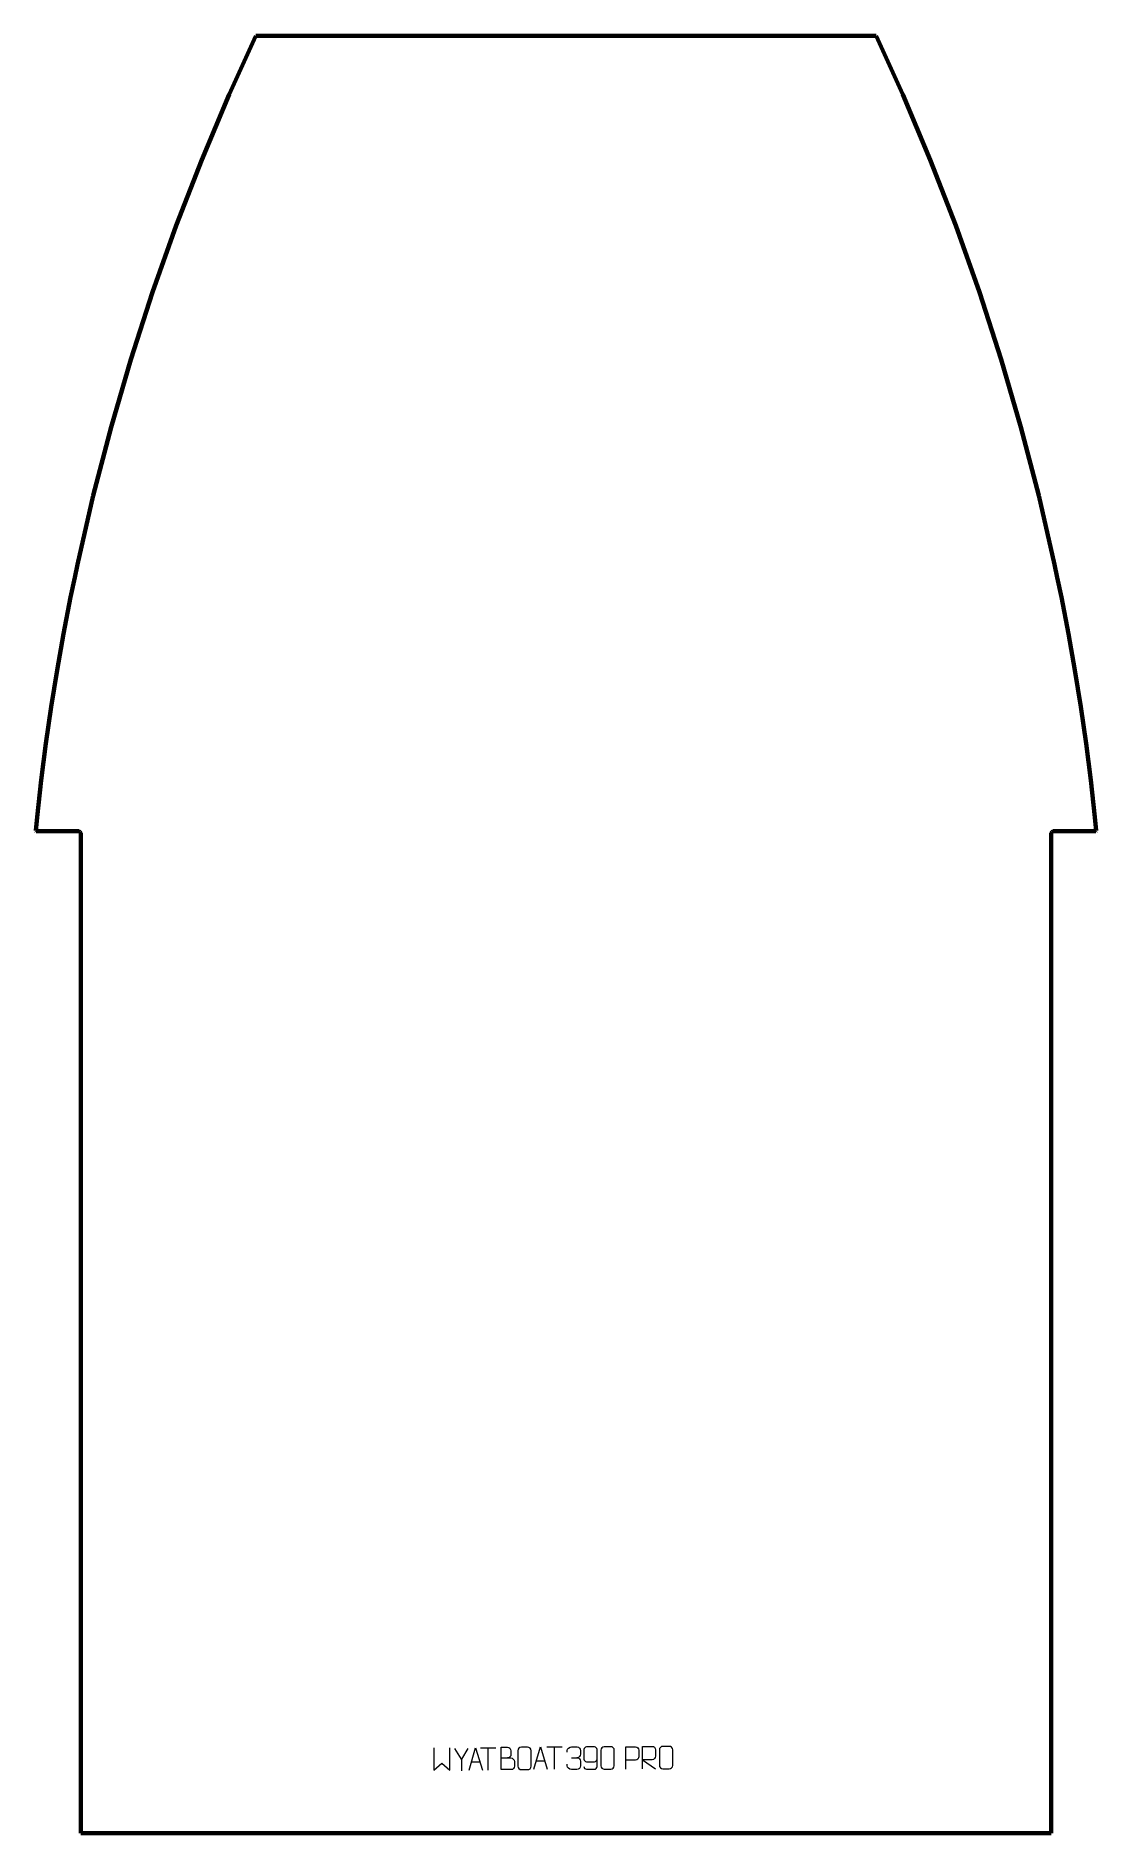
# Model space of a CAD drawing. Header units: millimetres. Extents: x -590 to 590, y -1255 to 745.
import ezdxf

# ---------------------------------------------------------------- set-up
doc = ezdxf.new("R2010")
doc.units = ezdxf.units.MM
doc.header["$MEASUREMENT"] = 0
doc.layers.add('layer 1', color=7, linetype='Continuous')

msp = doc.modelspace()

# ---------------------------------------------------------------- linework, layer by layer
at = {"layer": 'layer 1', "color": 242, "lineweight": 106}
for points in [[(-374.8791, 680.1264), (-374.8791, 680.1264), (-345.1807, 745.3813), (-345.1807, 745.3813)], [(-345.1807, 745.3813), (-345.1807, 745.3813), (345.1818, 745.3813), (345.1818, 745.3813)], [(374.8805, 680.1264), (374.8805, 680.1264), (345.1818, 745.3813), (345.1818, 745.3813)], [(-374.8791, 680.1264), (-374.8791, 680.1264), (-405.3885, 607.6587), (-405.3885, 607.6587)], [(405.3882, 607.6587), (405.3882, 607.6587), (374.8805, 680.1264), (374.8805, 680.1264)], [(-433.809, 534.3486), (-433.809, 534.3486), (-405.3885, 607.6587), (-405.3885, 607.6587)], [(405.3882, 607.6587), (405.3882, 607.6587), (433.8087, 534.3486), (433.8087, 534.3486)], [(-460.1182, 460.2537), (-460.1182, 460.2537), (-433.809, 534.3486), (-433.809, 534.3486)], [(460.1182, 460.2537), (460.1182, 460.2537), (433.8087, 534.3486), (433.8087, 534.3486)], [(-484.2959, 385.4359), (-484.2959, 385.4359), (-460.1182, 460.2537), (-460.1182, 460.2537)], [(484.2959, 385.4359), (484.2959, 385.4359), (460.1182, 460.2537), (460.1182, 460.2537)], [(-506.3207, 309.9568), (-506.3207, 309.9568), (-484.2959, 385.4359), (-484.2959, 385.4359)], [(506.3207, 309.9568), (506.3207, 309.9568), (484.2959, 385.4359), (484.2959, 385.4359)], [(-526.1754, 233.8769), (-526.1754, 233.8769), (-506.3207, 309.9568), (-506.3207, 309.9568)], [(526.1765, 233.8769), (526.1765, 233.8769), (506.3207, 309.9568), (506.3207, 309.9568)], [(-543.8437, 157.2605), (-543.8437, 157.2605), (-526.1754, 233.8769), (-526.1754, 233.8769)], [(543.8438, 157.2605), (543.8438, 157.2605), (526.1765, 233.8769), (526.1765, 233.8769)], [(-551.4338, 120.6716), (-551.4338, 120.6716), (-546.7825, 142.611), (-546.7825, 142.611)], [(-546.7825, 142.611), (-546.7825, 142.611), (-543.8437, 157.2605), (-543.8437, 157.2605)], [(546.7839, 142.611), (546.7839, 142.611), (543.8438, 157.2605), (543.8438, 157.2605)], [(551.4349, 120.6716), (551.4349, 120.6716), (546.7839, 142.611), (546.7839, 142.611)], [(-559.3113, 80.1703), (-559.3113, 80.1703), (-551.4338, 120.6716), (-551.4338, 120.6716)], [(559.3113, 80.1703), (559.3113, 80.1703), (551.4349, 120.6716), (551.4349, 120.6716)], [(-566.5064, 39.5417), (-566.5064, 39.5417), (-559.3113, 80.1703), (-559.3113, 80.1703)], [(566.5065, 39.5417), (566.5065, 39.5417), (559.3113, 80.1703), (559.3113, 80.1703)], [(-573.0179, -1.2014), (-573.0179, -1.2014), (-566.5064, 39.5417), (-566.5064, 39.5417)], [(573.018, -1.2014), (573.018, -1.2014), (566.5065, 39.5417), (566.5065, 39.5417)], [(-573.0179, -1.2014), (-573.0179, -1.2014), (-578.8439, -42.0482), (-578.8439, -42.0482)], [(573.018, -1.2014), (573.018, -1.2014), (578.845, -42.0482), (578.845, -42.0482)], [(-583.9824, -82.9884), (-583.9824, -82.9884), (-578.8439, -42.0482), (-578.8439, -42.0482)], [(583.9835, -82.9884), (583.9835, -82.9884), (578.845, -42.0482), (578.845, -42.0482)], [(-588.4337, -124.008), (-588.4337, -124.008), (-583.9824, -82.9884), (-583.9824, -82.9884)], [(588.4347, -124.008), (588.4347, -124.008), (583.9835, -82.9884), (583.9835, -82.9884)], [(-588.4337, -124.008), (-588.4337, -124.008), (-589.9511, -139.1793), (-589.9511, -139.1793)], [(-589.7441, -139.5014), (-589.7441, -139.5014), (-589.9511, -139.1793), (-589.9511, -139.1793)], [(-589.6231, -139.6098), (-589.6231, -139.6098), (-589.7441, -139.5014), (-589.7441, -139.5014)], [(-543.1653, -139.6098), (-543.1653, -139.6098), (-589.6231, -139.6098), (-589.6231, -139.6098)], [(-543.1653, -139.6098), (-543.1653, -139.6098), (-542.7505, -139.6371), (-542.7505, -139.6371)], [(-542.7505, -139.6371), (-542.7505, -139.6371), (-542.3434, -139.7186), (-542.3434, -139.7186)], [(-542.3434, -139.7186), (-542.3434, -139.7186), (-541.951, -139.8518), (-541.951, -139.8518)], [(-541.951, -139.8518), (-541.951, -139.8518), (-541.58, -140.0344), (-541.58, -140.0344)], [(541.9525, -139.8518), (541.9525, -139.8518), (541.5797, -140.0344), (541.5797, -140.0344)], [(542.3449, -139.7186), (542.3449, -139.7186), (541.9525, -139.8518), (541.9525, -139.8518)], [(542.752, -139.6371), (542.752, -139.6371), (542.3449, -139.7186), (542.3449, -139.7186)], [(543.1653, -139.6098), (543.1653, -139.6098), (542.752, -139.6371), (542.752, -139.6371)], [(543.1653, -139.6098), (543.1653, -139.6098), (589.6242, -139.6098), (589.6242, -139.6098)], [(588.4347, -124.008), (588.4347, -124.008), (589.9511, -139.1793), (589.9511, -139.1793)], [(589.6242, -139.6098), (589.6242, -139.6098), (589.7438, -139.5014), (589.7438, -139.5014)], [(589.7438, -139.5014), (589.7438, -139.5014), (589.9511, -139.1793), (589.9511, -139.1793)], [(-541.58, -140.0344), (-541.58, -140.0344), (-541.2345, -140.2648), (-541.2345, -140.2648)], [(-541.2345, -140.2648), (-541.2345, -140.2648), (-540.9222, -140.539), (-540.9222, -140.539)], [(-540.9222, -140.539), (-540.9222, -140.539), (-540.6497, -140.8499), (-540.6497, -140.8499)], [(-540.6497, -140.8499), (-540.6497, -140.8499), (-540.4189, -141.1951), (-540.4189, -141.1951)], [(-540.4189, -141.1951), (-540.4189, -141.1951), (-540.235, -141.5665), (-540.235, -141.5665)], [(-540.235, -141.5665), (-540.235, -141.5665), (-540.1031, -141.9603), (-540.1031, -141.9603)], [(-540.1031, -141.9603), (-540.1031, -141.9603), (-540.0216, -142.366), (-540.0216, -142.366)], [(-540.0216, -142.366), (-540.0216, -142.366), (-539.9944, -142.7807), (-539.9944, -142.7807)], [(-539.9944, -142.7807), (-539.9944, -142.7807), (-539.9944, -1254.5987), (-539.9944, -1254.5987)], [(540.0217, -142.366), (540.0217, -142.366), (539.9944, -142.7807), (539.9944, -142.7807)], [(539.9944, -142.7807), (539.9944, -142.7807), (539.9944, -1254.5987), (539.9944, -1254.5987)], [(540.1032, -141.9603), (540.1032, -141.9603), (540.0217, -142.366), (540.0217, -142.366)], [(540.2364, -141.5665), (540.2364, -141.5665), (540.1032, -141.9603), (540.1032, -141.9603)], [(540.42, -141.1951), (540.42, -141.1951), (540.2364, -141.5665), (540.2364, -141.5665)], [(540.6494, -140.8499), (540.6494, -140.8499), (540.42, -141.1951), (540.42, -141.1951)], [(540.9236, -140.539), (540.9236, -140.539), (540.6494, -140.8499), (540.6494, -140.8499)], [(541.2356, -140.2648), (541.2356, -140.2648), (540.9236, -140.539), (540.9236, -140.539)], [(541.5797, -140.0344), (541.5797, -140.0344), (541.2356, -140.2648), (541.2356, -140.2648)], [(539.9944, -1254.5987), (539.9944, -1254.5987), (-539.9944, -1254.5987), (-539.9944, -1254.5987)]]:
    msp.add_open_spline(points, degree=3, dxfattribs=at)
at = {"layer": 'layer 1', "color": 250, "lineweight": 9}
for points, knots in [([(-147.1528, -1159.8108), (-147.1528, -1159.8108), (-147.1528, -1184.7688), (-147.1528, -1184.7688), (-147.1528, -1184.7688), (-147.1528, -1184.7688), (-138.3101, -1176.7041), (-138.3101, -1176.7041), (-138.3101, -1176.7041), (-138.3101, -1176.7041), (-129.4677, -1184.7682), (-129.4677, -1184.7682), (-129.4677, -1184.7682), (-129.4677, -1184.7682), (-129.4677, -1159.8108), (-129.4677, -1159.8108)], [0, 0, 0, 0, 0.2, 0.2, 0.2, 0.2, 0.4, 0.4, 0.4, 0.4, 0.6, 0.6, 0.6, 0.6, 1, 1, 1, 1]), ([(-107.9138, -1184.5424), (-107.9138, -1184.5424), (-100.5428, -1159.5889), (-100.5428, -1159.5889), (-100.5428, -1159.5889), (-100.5428, -1159.5889), (-92.9729, -1184.5424), (-92.9729, -1184.5424)], [0, 0, 0, 0, 0.333333333, 0.333333333, 0.333333333, 0.333333333, 1, 1, 1, 1]), ([(-72.1903, -1171.066), (-68.5517, -1171.0656), (-64.9646, -1171.0656), (-61.3252, -1171.066), (-61.3252, -1171.066), (-59.3498, -1171.0833), (-57.4262, -1172.8194), (-57.4262, -1174.869), (-57.4262, -1174.869), (-57.4266, -1175.9976), (-57.4266, -1179.047), (-57.4262, -1180.1759), (-57.4262, -1180.1759), (-57.4086, -1182.0338), (-58.9507, -1184.0477), (-61.2722, -1184.0308), (-61.2722, -1184.0308), (-64.912, -1184.0304), (-68.5514, -1184.0304), (-72.1903, -1184.0308), (-72.1903, -1184.0308), (-72.1903, -1175.7125), (-72.1903, -1167.3947), (-72.1903, -1159.0772), (-72.1903, -1159.0772), (-69.8166, -1159.0772), (-67.4425, -1159.0772), (-65.0683, -1159.0772), (-65.0683, -1159.0772), (-63.3875, -1159.0596), (-61.2907, -1160.9701), (-61.273, -1162.9325), (-61.273, -1162.9325), (-61.2734, -1164.9986), (-61.2734, -1165.1446), (-61.273, -1167.2111), (-61.273, -1167.2111), (-61.2557, -1169.2772), (-63.1102, -1171.0833), (-65.1202, -1171.066)], [0, 0, 0, 0, 0.090909091, 0.090909091, 0.090909091, 0.090909091, 0.181818182, 0.181818182, 0.181818182, 0.181818182, 0.272727273, 0.272727273, 0.272727273, 0.272727273, 0.363636364, 0.363636364, 0.363636364, 0.363636364, 0.454545455, 0.454545455, 0.454545455, 0.454545455, 0.545454545, 0.545454545, 0.545454545, 0.545454545, 0.636363636, 0.636363636, 0.636363636, 0.636363636, 0.727272727, 0.727272727, 0.727272727, 0.727272727, 0.818181818, 0.818181818, 0.818181818, 0.818181818, 1, 1, 1, 1]), ([(-49.7099, -1159.0775), (-47.3842, -1159.0775), (-45.0581, -1159.0775), (-42.732, -1159.0775), (-42.732, -1159.0775), (-40.7854, -1159.0419), (-38.794, -1160.5335), (-38.7673, -1162.9711), (-38.7673, -1162.9711), (-38.7677, -1168.718), (-38.7677, -1174.4653), (-38.7673, -1180.213), (-38.7673, -1180.213), (-38.9071, -1182.5364), (-40.5843, -1184.016), (-42.732, -1184.0268), (-42.732, -1184.0268), (-45.0639, -1184.0264), (-47.3958, -1184.0264), (-49.7273, -1184.0268), (-49.7273, -1184.0268), (-51.6523, -1184.1322), (-53.6244, -1182.2477), (-53.6132, -1180.2304), (-53.6132, -1180.2304), (-53.6129, -1174.4603), (-53.6129, -1168.6906), (-53.6132, -1162.9213), (-53.6132, -1162.9213), (-53.609, -1160.7832), (-51.8623, -1159.064), (-49.7099, -1159.0775)], [0, 0, 0, 0, 0.111111111, 0.111111111, 0.111111111, 0.111111111, 0.222222222, 0.222222222, 0.222222222, 0.222222222, 0.333333333, 0.333333333, 0.333333333, 0.333333333, 0.444444444, 0.444444444, 0.444444444, 0.444444444, 0.555555556, 0.555555556, 0.555555556, 0.555555556, 0.666666667, 0.666666667, 0.666666667, 0.666666667, 0.777777778, 0.777777778, 0.777777778, 0.777777778, 1, 1, 1, 1]), ([(-35.9138, -1183.5424), (-35.9138, -1183.5424), (-28.5428, -1158.5889), (-28.5428, -1158.5889), (-28.5428, -1158.5889), (-28.5428, -1158.5889), (-20.9729, -1183.5424), (-20.9729, -1183.5424)], [0, 0, 0, 0, 0.333333333, 0.333333333, 0.333333333, 0.333333333, 1, 1, 1, 1]), ([(1.3525, -1164.4911), (1.3525, -1164.4911), (1.3525, -1162.6339), (1.3525, -1162.6339), (1.3525, -1162.6339), (1.3382, -1160.892), (4.0027, -1158.7739), (6.0618, -1158.7966), (6.0618, -1158.7966), (8.1259, -1158.7966), (10.1899, -1158.7966), (12.2536, -1158.7966), (12.2536, -1158.7966), (14.4481, -1158.7878), (16.0464, -1160.6346), (16.0908, -1162.5467), (16.0908, -1162.5467), (16.0904, -1163.9818), (16.0904, -1165.4169), (16.0908, -1166.8524), (16.0908, -1166.8524), (16.0422, -1168.5059), (14.4396, -1170.7359), (12.2413, -1170.7259), (12.2413, -1170.7259), (14.445, -1170.7371), (16.053, -1172.5403), (16.107, -1174.5998), (16.107, -1174.5998), (16.1066, -1176.3845), (16.1066, -1178.1692), (16.107, -1179.9543), (16.107, -1179.9543), (16.1171, -1182.0157), (14.0622, -1183.7788), (12.2413, -1183.7707), (12.2413, -1183.7707), (10.176, -1183.7704), (8.1108, -1183.7704), (6.0452, -1183.7707), (6.0452, -1183.7707), (3.8766, -1183.7592), (1.3456, -1181.359), (1.327, -1179.8972), (1.327, -1179.8972), (1.327, -1179.8972), (1.327, -1177.9886), (1.327, -1177.9886)], [0, 0, 0, 0, 0.076923077, 0.076923077, 0.076923077, 0.076923077, 0.153846154, 0.153846154, 0.153846154, 0.153846154, 0.230769231, 0.230769231, 0.230769231, 0.230769231, 0.307692308, 0.307692308, 0.307692308, 0.307692308, 0.384615385, 0.384615385, 0.384615385, 0.384615385, 0.461538462, 0.461538462, 0.461538462, 0.461538462, 0.538461538, 0.538461538, 0.538461538, 0.538461538, 0.615384615, 0.615384615, 0.615384615, 0.615384615, 0.692307692, 0.692307692, 0.692307692, 0.692307692, 0.769230769, 0.769230769, 0.769230769, 0.769230769, 0.846153846, 0.846153846, 0.846153846, 0.846153846, 1, 1, 1, 1]), ([(19.8123, -1180.6064), (19.8364, -1181.9459), (21.1926, -1183.5992), (22.7645, -1183.5648), (22.7645, -1183.5648), (25.7493, -1183.5645), (28.7345, -1183.5645), (31.7199, -1183.5648), (31.7199, -1183.5648), (32.939, -1183.5798), (34.6672, -1182.1422), (34.6722, -1180.6064), (34.6722, -1180.6064), (34.6719, -1174.246), (34.6719, -1167.8852), (34.6722, -1161.5244), (34.6722, -1161.5244), (34.6675, -1160.3615), (32.939, -1158.5904), (31.7199, -1158.566), (31.7199, -1158.566), (28.7345, -1158.5663), (25.7493, -1158.5663), (22.7645, -1158.566), (22.7645, -1158.566), (21.4864, -1158.6098), (19.8167, -1160.2243), (19.8123, -1161.5244), (19.8123, -1161.5244), (19.8123, -1165.1078), (19.8123, -1168.6908), (19.8123, -1172.2736), (19.8123, -1172.2736), (19.8508, -1173.7518), (21.4335, -1175.1847), (22.7645, -1175.1826), (22.7645, -1175.1826), (25.7493, -1175.1829), (28.7345, -1175.1829), (31.7199, -1175.1826), (31.7199, -1175.1826), (33.0494, -1175.1876), (34.6924, -1173.6804), (34.6507, -1172.2518)], [0, 0, 0, 0, 0.083333333, 0.083333333, 0.083333333, 0.083333333, 0.166666667, 0.166666667, 0.166666667, 0.166666667, 0.25, 0.25, 0.25, 0.25, 0.333333333, 0.333333333, 0.333333333, 0.333333333, 0.416666667, 0.416666667, 0.416666667, 0.416666667, 0.5, 0.5, 0.5, 0.5, 0.583333333, 0.583333333, 0.583333333, 0.583333333, 0.666666667, 0.666666667, 0.666666667, 0.666666667, 0.75, 0.75, 0.75, 0.75, 0.833333333, 0.833333333, 0.833333333, 0.833333333, 1, 1, 1, 1]), ([(42.6615, -1158.5664), (45.0276, -1158.5664), (47.3941, -1158.5664), (49.7606, -1158.5664), (49.7606, -1158.5664), (51.7411, -1158.5308), (53.7671, -1160.0251), (53.7942, -1162.4672), (53.7942, -1162.4672), (53.7938, -1168.2246), (53.7938, -1173.9824), (53.7942, -1179.7406), (53.7942, -1179.7406), (53.6521, -1182.0682), (51.9457, -1183.5505), (49.7606, -1183.5613), (49.7606, -1183.5613), (47.3882, -1183.5609), (45.0158, -1183.5609), (42.6438, -1183.5613), (42.6438, -1183.5613), (40.6853, -1183.6669), (38.6789, -1181.779), (38.6903, -1179.758), (38.6903, -1179.758), (38.6907, -1173.9774), (38.6907, -1168.1971), (38.6903, -1162.4173), (38.6903, -1162.4173), (38.6946, -1160.2753), (40.4717, -1158.5528), (42.6615, -1158.5664)], [0, 0, 0, 0, 0.111111111, 0.111111111, 0.111111111, 0.111111111, 0.222222222, 0.222222222, 0.222222222, 0.222222222, 0.333333333, 0.333333333, 0.333333333, 0.333333333, 0.444444444, 0.444444444, 0.444444444, 0.444444444, 0.555555556, 0.555555556, 0.555555556, 0.555555556, 0.666666667, 0.666666667, 0.666666667, 0.666666667, 0.777777778, 0.777777778, 0.777777778, 0.777777778, 1, 1, 1, 1]), ([(66.4618, -1183.5807), (66.4618, -1183.5807), (66.4618, -1158.6271), (66.4618, -1158.6271), (66.4618, -1158.6271), (70.0568, -1158.6271), (73.6521, -1158.6271), (77.2475, -1158.6271), (77.2475, -1158.6271), (79.5727, -1158.665), (81.1301, -1160.1551), (81.1259, -1162.5212), (81.1259, -1162.5212), (81.1255, -1164.5569), (81.1255, -1167.6162), (81.1259, -1169.6522), (81.1259, -1169.6522), (81.1194, -1171.5276), (79.3072, -1173.4695), (77.2976, -1173.4886), (77.2976, -1173.4886), (77.2976, -1173.4886), (66.4618, -1173.4886), (66.4618, -1173.4886)], [0, 0, 0, 0, 0.142857143, 0.142857143, 0.142857143, 0.142857143, 0.285714286, 0.285714286, 0.285714286, 0.285714286, 0.428571429, 0.428571429, 0.428571429, 0.428571429, 0.571428571, 0.571428571, 0.571428571, 0.571428571, 0.714285714, 0.714285714, 0.714285714, 0.714285714, 1, 1, 1, 1]), ([(84.9885, -1183.0471), (84.9885, -1183.0471), (84.9885, -1158.0936), (84.9885, -1158.0936), (84.9885, -1158.0936), (88.5833, -1158.0936), (92.1788, -1158.0936), (95.774, -1158.0936), (95.774, -1158.0936), (98.0993, -1158.1313), (99.6566, -1159.6213), (99.6525, -1161.9877), (99.6525, -1161.9877), (99.6521, -1164.0232), (99.6521, -1167.0826), (99.6525, -1169.1186), (99.6525, -1169.1186), (99.646, -1170.9941), (97.8337, -1172.9359), (95.8242, -1172.955), (95.8242, -1172.955), (95.8242, -1172.955), (84.9885, -1172.955), (84.9885, -1172.955), (84.9885, -1172.955), (84.9885, -1172.955), (99.6432, -1183.0471), (99.6432, -1183.0471)], [0, 0, 0, 0, 0.125, 0.125, 0.125, 0.125, 0.25, 0.25, 0.25, 0.25, 0.375, 0.375, 0.375, 0.375, 0.5, 0.5, 0.5, 0.5, 0.625, 0.625, 0.625, 0.625, 0.75, 0.75, 0.75, 0.75, 1, 1, 1, 1]), ([(107.8009, -1158.0939), (110.1266, -1158.0939), (112.4527, -1158.0939), (114.7788, -1158.0939), (114.7788, -1158.0939), (116.7254, -1158.0583), (118.7168, -1159.5499), (118.7435, -1161.9875), (118.7435, -1161.9875), (118.7431, -1167.7344), (118.7431, -1173.4817), (118.7435, -1179.2294), (118.7435, -1179.2294), (118.6037, -1181.5528), (116.9265, -1183.0324), (114.7788, -1183.0432), (114.7788, -1183.0432), (112.4469, -1183.0428), (110.115, -1183.0428), (107.7835, -1183.0432), (107.7835, -1183.0432), (105.8585, -1183.1486), (103.8864, -1181.2641), (103.8976, -1179.2468), (103.8976, -1179.2468), (103.8979, -1173.4767), (103.8979, -1167.707), (103.8976, -1161.9377), (103.8976, -1161.9377), (103.9018, -1159.7996), (105.6485, -1158.0804), (107.8009, -1158.0939)], [0, 0, 0, 0, 0.111111111, 0.111111111, 0.111111111, 0.111111111, 0.222222222, 0.222222222, 0.222222222, 0.222222222, 0.333333333, 0.333333333, 0.333333333, 0.333333333, 0.444444444, 0.444444444, 0.444444444, 0.444444444, 0.555555556, 0.555555556, 0.555555556, 0.555555556, 0.666666667, 0.666666667, 0.666666667, 0.666666667, 0.777777778, 0.777777778, 0.777777778, 0.777777778, 1, 1, 1, 1]), ([(-109.1453, -1160.3908), (-109.1453, -1160.3908), (-116.4677, -1172.2895), (-116.4677, -1172.2895), (-116.4677, -1172.2895), (-116.4677, -1172.2895), (-116.467, -1185.3444), (-116.467, -1185.3444)], [0, 0, 0, 0, 0.333333333, 0.333333333, 0.333333333, 0.333333333, 1, 1, 1, 1])]:
    msp.add_open_spline(points, degree=3, knots=knots, dxfattribs=at)
for points in [[(-95.2514, -1159.6124), (-95.2514, -1159.6124), (-78.2642, -1159.6124), (-78.2642, -1159.6124)], [(-86.7576, -1184.5424), (-86.7576, -1184.5424), (-86.7576, -1159.5889), (-86.7576, -1159.5889)], [(-21.2514, -1158.6124), (-21.2514, -1158.6124), (-4.2642, -1158.6124), (-4.2642, -1158.6124)], [(-12.7576, -1183.5424), (-12.7576, -1183.5424), (-12.7576, -1158.5889), (-12.7576, -1158.5889)], [(-116.4677, -1172.2895), (-116.4677, -1172.2895), (-123.7886, -1160.3908), (-123.7886, -1160.3908)], [(-105.1912, -1175.293), (-105.1912, -1175.293), (-95.6955, -1175.293), (-95.6955, -1175.293)], [(-33.1912, -1174.293), (-33.1912, -1174.293), (-23.6955, -1174.293), (-23.6955, -1174.293)], [(6.0622, -1170.7363), (6.0622, -1170.7363), (12.2586, -1170.7363), (12.2586, -1170.7363)]]:
    msp.add_open_spline(points, degree=3, dxfattribs=at)

doc.saveas('drawing.dxf')
